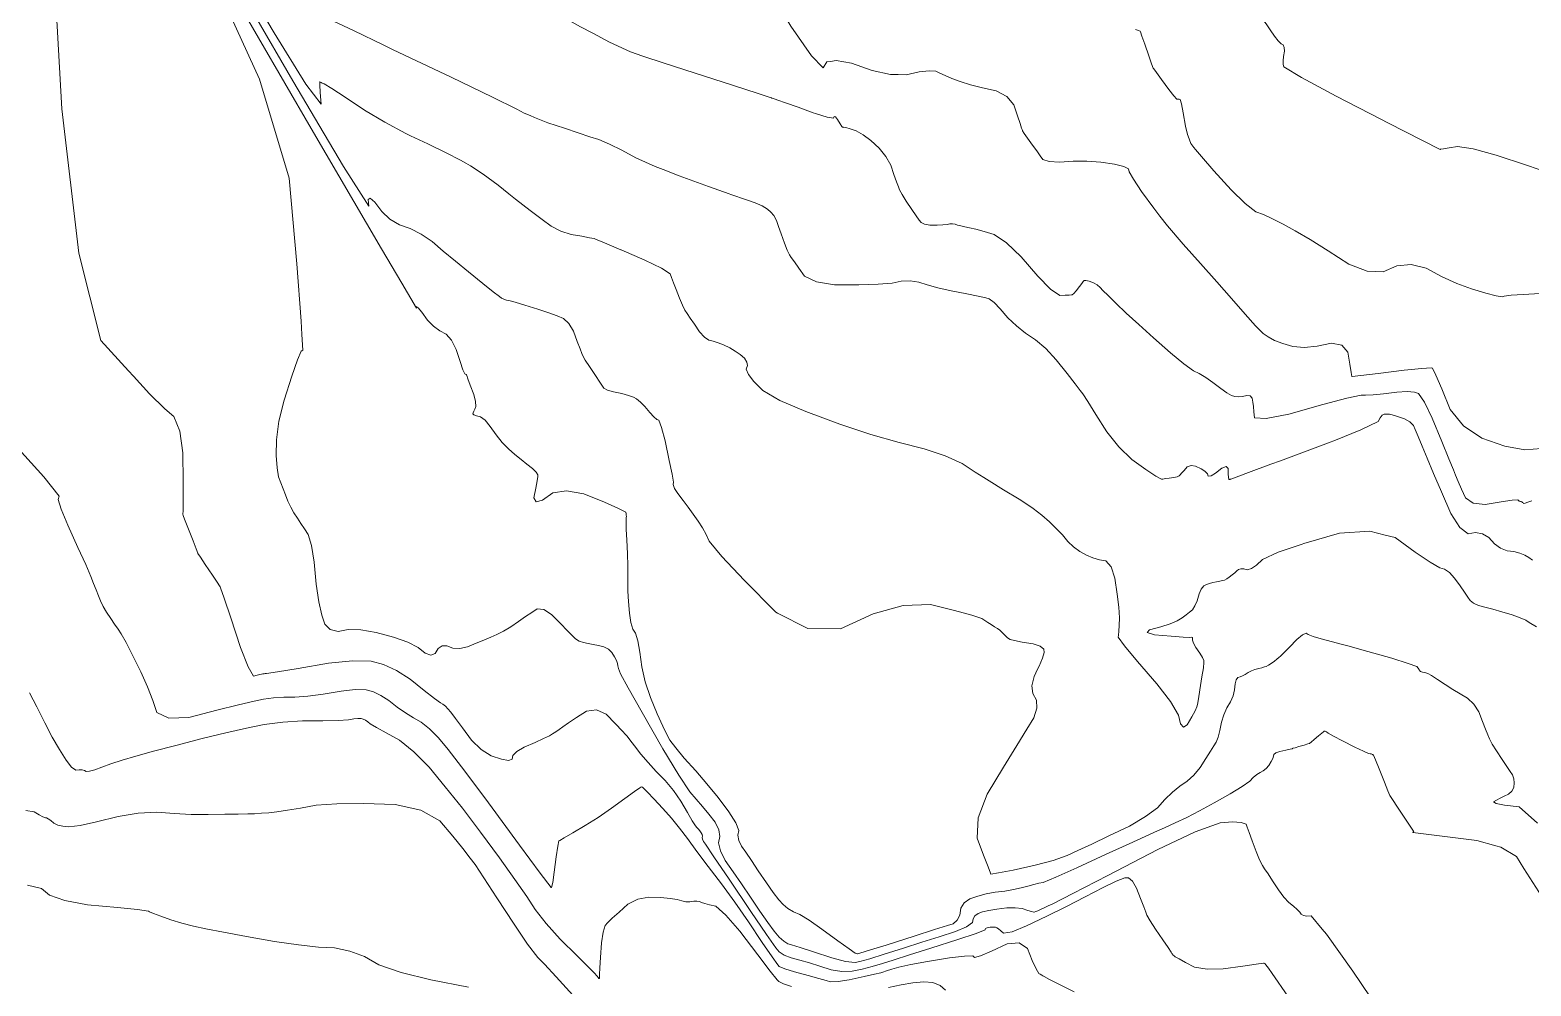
# Model space of a CAD drawing. Header units: inches. Extents: x 1337389 to 1347141, y 407035 to 414577.
# Drawn here: x 1345446 to 1346122, y 412273 to 412704 of the extents above; entities that cross this region are included whole.
import ezdxf

# ---------------------------------------------------------------- set-up
doc = ezdxf.new("R2010")
doc.units = ezdxf.units.IN
doc.header["$MEASUREMENT"] = 0
doc.layers.add('Topo', color=7, linetype='Continuous', lineweight=15, true_color=0x459900)

msp = doc.modelspace()

# ---------------------------------------------------------------- linework, layer by layer
at = {"layer": 'Topo'}
for points, elevation in [([(1345492.4201, 412547.536), (1345490.1581, 412549.956), (1345477.7511, 412563.6571), (1345467.7769, 412603.001), (1345460.2381, 412667.9887), (1345455.134, 412758.6212), (1345454.5621, 412768.6921)], 945), ([(1345504.991, 412768.6921), (1345526.1819, 412732.1642), (1345549.3298, 412681.3999), (1345562.6187, 412636.765), (1345566.051, 412598.2609), (1345568.1069, 412572.4341), (1345568.4218, 412566.3341)], 950), ([(1345613.3819, 412589.4542), (1345604.2329, 412604.9507), (1345572.6101, 412659.2249), (1345525.143, 412741.049), (1345509.086, 412768.6921)], 955), ([(1345513.181, 412768.6921), (1345529.7149, 412740.261), (1345564.2509, 412680.729), (1345578.4791, 412656.742)], 960), ([(1345521.1871, 412768.6921), (1345529.364, 412754.8781), (1345538.8611, 412738.6852), (1345547.533, 412723.736), (1345553.2531, 412714.519), (1345556.022, 412711.034), (1345555.8391, 412713.282), (1345558.6658, 412713.9319), (1345564.5021, 412712.9839), (1345573.3471, 412710.438), (1345579.3191, 412708.6921), (1345582.4159, 412707.7449), (1345582.6391, 412707.5969), (1345591.586, 412703.301), (1345605.244, 412696.775)], 970), ([(1345806.5861, 412689.4498), (1345805.004, 412689.1879), (1345803.4109, 412686.4961), (1345798.0091, 412691.867), (1345788.798, 412705.3009), (1345775.7781, 412726.7991), (1345766.6639, 412740.0611), (1345761.4552, 412745.0889), (1345760.1511, 412741.882), (1345758.958, 412738.2922), (1345757.8749, 412734.3191), (1345756.9029, 412729.9629), (1345752.075, 412729.8889)], 980), ([(1345972.7569, 412738.0899), (1345973.456, 412737.4351), (1345980.4061, 412732.764), (1345986.442, 412730.788), (1345990.7478, 412728.749), (1345993.3221, 412726.648), (1345994.1661, 412724.4861), (1345995.1501, 412721.9298), (1345996.275, 412718.982), (1345997.5411, 412715.6411), (1345998.8212, 412712.7871), (1346000.116, 412710.4191), (1346001.426, 412708.539), (1346002.9701, 412706.3021), (1346004.7491, 412703.7071), (1346006.7631, 412700.7561), (1346008.424, 412698.6259), (1346009.7302, 412697.3181), (1346010.6838, 412696.8309), (1346011.182, 412695.717), (1346011.2241, 412693.9728), (1346010.8108, 412691.602), (1346010.6282, 412689.6439), (1346010.66, 412688.5611)], 990), ([(1345635.5189, 412730.902), (1345637.364, 412730.5938), (1345643.426, 412729.571), (1345647.4711, 412728.871), (1345651.1732, 412727.9139), (1345654.5332, 412726.6978), (1345657.5501, 412725.2252), (1345665.1352, 412721.123), (1345677.2881, 412714.394), (1345694.0081, 412705.0367), (1345699.4739, 412702.1532)], 975), ([(1345617.393, 412655.9441), (1345615.2619, 412656.96), (1345605.7229, 412662.053), (1345596.5942, 412667.492), (1345587.8771, 412673.2771), (1345581.805, 412677.2231), (1345578.378, 412679.33), (1345577.597, 412679.599), (1345577.0099, 412679.867), (1345576.618, 412680.135), (1345576.4201, 412680.4042), (1345576.4291, 412678.8399), (1345576.646, 412675.4449), (1345577.0712, 412670.219), (1345570.1529, 412679.1479), (1345555.8919, 412702.2319), (1345546.4919, 412718.4359)], 965), ([(1345944.137, 412703.7731), (1345946.2668, 412703.126), (1345946.3669, 412702.8289), (1345947.038, 412700.8759), (1345948.2791, 412697.2671), (1345950.09, 412692.002), (1345951.3689, 412688.3922), (1345952.1139, 412686.438), (1345952.3269, 412686.1391), (1345953.556, 412684.44), (1345955.8029, 412681.3412), (1345959.0669, 412676.8419), (1345961.3681, 412673.8511), (1345962.707, 412672.369), (1345963.082, 412672.3939), (1345963.455, 412672.3931), (1345963.8281, 412672.365), (1345964.1991, 412672.3122), (1345964.7969, 412670.2819), (1345965.6221, 412666.2749), (1345966.674, 412660.292), (1345967.6269, 412656.4551)], 985), ([(1345605.244, 412696.775), (1345609.258, 412694.8571), (1345635.6548, 412682.2661), (1345654.349, 412673.2761), (1345665.3399, 412667.8891), (1345668.6291, 412666.104), (1345671.2051, 412664.9829)], 970), ([(1345699.4739, 412702.1532), (1345707.0541, 412698.1538), (1345716.4249, 412693.7451), (1345722.123, 412691.8097), (1345731.691, 412688.655), (1345745.13, 412684.2779), (1345762.441, 412678.68), (1345774.0071, 412674.9338), (1345779.8292, 412673.0401), (1345779.9061, 412672.998), (1345780.012, 412672.9509), (1345780.1449, 412672.8979), (1345780.3059, 412672.8401), (1345780.8289, 412672.6629), (1345781.7128, 412672.368), (1345782.9591, 412671.954), (1345786.4031, 412670.75), (1345792.044, 412668.7569), (1345798.8942, 412666.326)], 975), ([(1345837.105, 412683.4549), (1345833.7379, 412683.5539), (1345825.4973, 412685.3019), (1345816.0479, 412688.591), (1345809.217, 412689.8861), (1345806.5861, 412689.4498)], 980), ([(1345955.079, 412619.744), (1345952.309, 412623.272), (1345946.8747, 412630.8462), (1345943.179, 412636.3182), (1345941.2191, 412639.6861), (1345940.9971, 412640.952), (1345938.7919, 412642.0919), (1345934.604, 412643.107), (1345928.434, 412643.996), (1345922.242, 412644.4492), (1345916.0277, 412644.4672), (1345909.793, 412644.049), (1345905.2391, 412644.3171), (1345902.366, 412645.272), (1345901.175, 412646.9149), (1345899.629, 412649.0659), (1345897.728, 412651.7271), (1345895.473, 412654.8981), (1345893.9699, 412657.0111), (1345893.2201, 412658.0688), (1345893.1471, 412658.2818), (1345893.0009, 412658.7061), (1345892.7821, 412659.343), (1345892.082, 412661.4141), (1345890.9, 412664.92), (1345889.2371, 412669.859), (1345886.054, 412673.604), (1345881.3498, 412676.154), (1345875.127, 412677.5091), (1345869.724, 412678.8929), (1345865.1389, 412680.304), (1345861.3739, 412681.7431), (1345858.2871, 412683.0171), (1345855.8779, 412684.1261), (1345854.1482, 412685.069), (1345851.0531, 412685.254), (1345846.5938, 412684.6801), (1345840.7711, 412683.347), (1345837.105, 412683.4549)], 980), ([(1346010.66, 412688.5611), (1346010.6739, 412688.101), (1346010.9499, 412686.9722), (1346018.9109, 412682.2121), (1346034.5569, 412673.8228), (1346054.6491, 412663.472)], 990), ([(1345671.2051, 412664.9829), (1345673.281, 412664.079), (1345679.297, 412661.8129), (1345686.6759, 412659.307), (1345692.9541, 412657.1969), (1345698.131, 412655.483), (1345702.207, 412654.1649), (1345707.0348, 412652.144), (1345712.6138, 412649.42), (1345718.945, 412645.9938), (1345727.555, 412642.1259), (1345731.287, 412640.6481)], 970), ([(1345798.8942, 412666.326), (1345799.885, 412665.9737), (1345805.2059, 412664.351), (1345808.0079, 412663.8881), (1345808.2911, 412664.5851), (1345808.88, 412664.388), (1345809.7752, 412663.2989), (1345810.976, 412661.316), (1345811.825, 412660.077), (1345812.3242, 412659.5811), (1345812.47, 412659.83), (1345813.5082, 412659.6681), (1345815.4361, 412659.0969), (1345818.2541, 412658.117), (1345821.3771, 412656.326), (1345824.8051, 412653.725), (1345828.538, 412650.3139), (1345831.526, 412646.6311), (1345833.768, 412642.6761), (1345835.2642, 412638.4491), (1345836.423, 412635.1882), (1345837.2439, 412632.893), (1345837.728, 412631.565), (1345838.9051, 412629.433), (1345840.7749, 412626.4989), (1345843.3391, 412622.7629), (1345845.3041, 412619.9038), (1345846.6729, 412617.9231), (1345847.4429, 412616.8201), (1345849.0461, 412616.077), (1345851.4811, 412615.6951), (1345854.7469, 412615.672), (1345857.3319, 412615.744), (1345859.2371, 412615.9081), (1345860.462, 412616.166), (1345861.653, 412616.2129), (1345862.8119, 412616.048), (1345863.9381, 412615.672), (1345865.3869, 412615.2841), (1345867.159, 412614.883), (1345869.2539, 412614.47), (1345872.1689, 412613.763), (1345875.9019, 412612.7628), (1345880.4532, 412611.47), (1345885.9909, 412607.6809), (1345892.5151, 412601.3969), (1345900.024, 412592.6189), (1345905.8408, 412586.8049), (1345909.966, 412583.9551), (1345912.3981, 412584.071), (1345914.147, 412584.1509), (1345915.2131, 412584.195), (1345915.5961, 412584.2039), (1345916.3279, 412584.838), (1345917.4091, 412586.097), (1345918.838, 412587.981), (1345919.8971, 412589.3699), (1345920.586, 412590.264), (1345920.9059, 412590.6609), (1345921.7679, 412590.6831), (1345923.172, 412590.33), (1345925.118, 412589.6), (1345926.812, 412588.677), (1345928.254, 412587.5619), (1345929.4441, 412586.254), (1345931.7911, 412583.8991), (1345935.2948, 412580.495), (1345939.956, 412576.0439), (1345945.6109, 412570.8221), (1345952.2602, 412564.8281), (1345959.903, 412558.0619), (1345965.878, 412553.121), (1345970.185, 412550.0059), (1345972.824, 412548.7149), (1345975.7571, 412546.949), (1345978.9849, 412544.707), (1345982.5071, 412541.989), (1345985.326, 412540.038), (1345987.4429, 412538.855), (1345988.8581, 412538.438), (1345990.484, 412538.3101), (1345992.3211, 412538.4711), (1345994.369, 412538.9201), (1345995.827, 412538.6459), (1345996.6939, 412537.647), (1345996.97, 412535.924), (1345997.2381, 412533.8868), (1345997.4981, 412531.5371), (1345997.748, 412528.8721), (1346003, 412528.5269), (1346013.2551, 412530.5031), (1346028.5109, 412534.8), (1346039.359, 412537.65), (1346045.7978, 412539.052), (1346047.83, 412539.0079), (1346051.1901, 412539.2099), (1346055.881, 412539.66), (1346061.9011, 412540.356), (1346066.541, 412540.6151), (1346069.801, 412540.4361), (1346071.6801, 412539.8199), (1346074.364, 412535.895), (1346077.8539, 412528.6608), (1346082.1498, 412518.1191), (1346085.3262, 412510.3311), (1346087.3831, 412505.298), (1346088.321, 412503.0189), (1346089.5371, 412500.1571), (1346091.0299, 412496.7113), (1346092.8011, 412492.6819), (1346096.3861, 412490.3789), (1346101.7869, 412489.8039), (1346109.0031, 412490.9559), (1346113.9049, 412491.6259), (1346116.492, 412491.8129), (1346116.7651, 412491.5182), (1346117.0549, 412491.308), (1346117.3629, 412491.183), (1346117.6891, 412491.143), (1346117.9719, 412491.075), (1346118.2132, 412490.979), (1346118.411, 412490.8562), (1346118.6181, 412490.6962), (1346118.8328, 412490.5), (1346119.0559, 412490.2691), (1346119.7839, 412490.35), (1346121.0171, 412490.744), (1346122.753, 412491.45)], 975), ([(1346054.6491, 412663.472), (1346057.887, 412661.803), (1346073.4899, 412653.796), (1346081.3671, 412649.8011), (1346081.517, 412649.8191), (1346082.89, 412650.031), (1346085.484, 412650.438), (1346089.2999, 412651.039), (1346096.3719, 412649.956), (1346106.699, 412647.1899), (1346120.28, 412642.7409), (1346130.9251, 412639.0419), (1346138.6319, 412636.0949), (1346143.4009, 412633.8978), (1346152.348, 412629.8359), (1346165.4721, 412623.908), (1346182.772, 412616.113), (1346188.268, 412613.7009)], 990), ([(1345578.4791, 412656.742), (1345587.1932, 412642.049), (1345598.5411, 412624.222), (1345598.295, 412627.246), (1345599.1831, 412627.8381), (1345601.206, 412625.9959), (1345604.362, 412621.7209), (1345608.0839, 412618.3159), (1345612.37, 412615.78), (1345617.2219, 412614.1139), (1345622.122, 412611.5932), (1345627.0679, 412608.2159), (1345632.0619, 412603.983), (1345637.5471, 412599.429), (1345643.5231, 412594.553), (1345649.9892, 412589.3559), (1345654.6281, 412585.6581), (1345657.438, 412583.46), (1345658.422, 412582.7612), (1345659.461, 412582.2289), (1345660.556, 412581.8642), (1345661.706, 412581.6648), (1345664.458, 412580.9209), (1345668.811, 412579.6311), (1345674.7651, 412577.7959), (1345679.6631, 412576.173), (1345683.5049, 412574.762), (1345686.2898, 412573.5641), (1345688.7229, 412571.2412), (1345690.8009, 412567.792), (1345692.5271, 412563.2192), (1345693.794, 412559.863), (1345694.6041, 412557.726), (1345694.955, 412556.8062), (1345696.0809, 412554.86), (1345697.9799, 412551.8881), (1345700.6531, 412547.8891), (1345702.634, 412544.9289), (1345703.9229, 412543.0061), (1345704.5212, 412542.1212), (1345706.1651, 412541.2772), (1345708.8541, 412540.4751), (1345712.5891, 412539.715), (1345715.5679, 412538.94), (1345717.7891, 412538.151), (1345719.254, 412537.347), (1345720.9702, 412535.9138), (1345722.9361, 412533.851), (1345725.153, 412531.1601), (1345726.9399, 412529.241), (1345728.298, 412528.0949), (1345729.226, 412527.7219), (1345730.485, 412524.518), (1345732.0751, 412518.4849), (1345733.996, 412509.6219), (1345735.241, 412503.3719), (1345735.81, 412499.7359), (1345735.702, 412498.714), (1345736.392, 412497.014), (1345737.8801, 412494.638), (1345740.1659, 412491.5839), (1345742.451, 412488.511), (1345744.7369, 412485.4188), (1345747.0221, 412482.3069), (1345748.9979, 412479.2308), (1345750.6649, 412476.1901), (1345752.0241, 412473.185), (1345757.6929, 412466.361), (1345767.6719, 412455.72), (1345781.961, 412441.2598), (1345782.7751, 412440.846)], 960), ([(1345642.3501, 412643.566), (1345639.8091, 412644.9451), (1345633.394, 412648.2091), (1345625.2118, 412652.2129), (1345617.393, 412655.9441)], 965), ([(1345967.6269, 412656.4551), (1345967.818, 412655.6861), (1345969.054, 412652.4571), (1345970.382, 412650.606), (1345971.117, 412649.739)], 985), ([(1345971.117, 412649.739), (1345973.8571, 412646.5051), (1345979.479, 412640.1541), (1345987.2478, 412631.5538), (1345993.5539, 412625.392), (1345998.396, 412621.6693), (1346001.7741, 412620.3839), (1346005.843, 412618.5362), (1346010.6031, 412616.1231), (1346016.0539, 412613.1461), (1346022.816, 412609.1319), (1346030.888, 412604.079), (1346040.2712, 412597.989), (1346048.5811, 412594.8353), (1346055.8159, 412594.618), (1346061.978, 412597.3391), (1346068.407, 412597.901), (1346075.103, 412596.306), (1346082.0669, 412592.553), (1346088.8849, 412589.413), (1346095.5601, 412586.884), (1346102.089, 412584.9682), (1346106.717, 412583.8), (1346109.4441, 412583.3791), (1346110.269, 412583.707), (1346113.3949, 412584.057), (1346118.821, 412584.43), (1346126.5469, 412584.826)], 985), ([(1345661.6429, 412629.822), (1345656.9119, 412633.6242), (1345650.1571, 412638.649), (1345644.4559, 412642.423), (1345642.3501, 412643.566)], 965), ([(1345731.287, 412640.6481), (1345738.4441, 412637.814), (1345751.6119, 412633.06), (1345760.9431, 412629.7261)], 970), ([(1345712.3341, 412604.452), (1345712.2061, 412604.507), (1345704.787, 412607.6709), (1345700.7449, 412609.355), (1345700.0781, 412609.5611), (1345698.0229, 412609.976), (1345694.58, 412610.6011), (1345689.7479, 412611.435), (1345685.1499, 412612.9691), (1345680.787, 412615.203), (1345676.659, 412618.1371), (1345671.3039, 412622.1851), (1345664.7209, 412627.3482), (1345661.6429, 412629.822)], 965), ([(1345760.9431, 412629.7261), (1345761.708, 412629.453), (1345768.7309, 412626.993), (1345772.682, 412625.68), (1345775.848, 412624.319), (1345778.229, 412622.9091), (1345779.8239, 412621.4519), (1345781.048, 412620.027), (1345781.9011, 412618.6359), (1345782.3811, 412617.278), (1345783.2099, 412614.9779), (1345784.386, 412611.7349), (1345785.9098, 412607.5499), (1345787.1838, 412604.384), (1345788.2088, 412602.2363), (1345788.9841, 412601.1071), (1345790.3612, 412599.121), (1345792.3421, 412596.2799), (1345794.9261, 412592.5831), (1345800.298, 412590.0929), (1345808.4569, 412588.811), (1345819.405, 412588.7358), (1345828.0719, 412588.974), (1345834.4571, 412589.526), (1345838.5609, 412590.391), (1345842.5549, 412590.5482), (1345846.4389, 412589.996), (1345850.2131, 412588.7348), (1345855.0699, 412587.4331), (1345861.0099, 412586.0891), (1345868.033, 412584.7049), (1345873.2339, 412583.6341), (1345876.6137, 412582.8771), (1345878.172, 412582.4339), (1345880.3579, 412580.7971), (1345883.1731, 412577.966), (1345886.6161, 412573.9409), (1345890.4141, 412570.2758), (1345894.5651, 412566.971), (1345899.0699, 412564.027), (1345903.69, 412560.007), (1345908.424, 412554.9109), (1345913.2721, 412548.74), (1345916.8691, 412544.143), (1345919.212, 412541.1219), (1345920.3038, 412539.675), (1345922.6629, 412536.088), (1345926.2889, 412530.3599), (1345931.1821, 412522.4931), (1345936.5608, 412515.7311), (1345942.425, 412510.0761), (1345948.7739, 412505.5269), (1345953.233, 412502.536), (1345955.8021, 412501.101), (1345956.48, 412501.224), (1345957.629, 412501.3949), (1345959.2471, 412501.6151), (1345961.335, 412501.8841), (1345962.8548, 412502.219), (1345963.8081, 412502.622), (1345964.192, 412503.0922), (1345964.9181, 412503.9259), (1345965.984, 412505.125), (1345967.392, 412506.6889), (1345969.14, 412507.3343), (1345971.228, 412507.0608), (1345973.6571, 412505.87), (1345975.4161, 412504.723), (1345976.507, 412503.619), (1345976.929, 412502.559), (1345978.154, 412502.627), (1345980.181, 412503.824), (1345983.01, 412506.148), (1345984.9119, 412506.884), (1345985.888, 412506.031), (1345985.9369, 412503.5901), (1345986.0312, 412501.946), (1345986.1702, 412501.0998), (1345986.355, 412501.0521), (1345986.4859, 412501.027), (1345986.5629, 412501.0259), (1345986.5862, 412501.049), (1345986.7561, 412501.1081), (1345987.073, 412501.2049), (1345987.5358, 412501.338), (1345995.02, 412504.099), (1346005.1651, 412507.867)], 970), ([(1346016.873, 412560.797), (1346014.9581, 412560.9481), (1346010.463, 412562.2708), (1346006.7571, 412563.7), (1346003.843, 412565.2341), (1346001.7179, 412566.8729), (1345998.2719, 412570.309), (1345993.5029, 412575.5401), (1345987.412, 412582.5681), (1345980.7309, 412590.1532), (1345973.4609, 412598.296), (1345965.6021, 412606.9969), (1345958.5511, 412615.322), (1345955.079, 412619.744)], 980), ([(1345875.6841, 412501.984), (1345871.8879, 412504.384), (1345866.0319, 412508.172), (1345858.3539, 412511.6399), (1345848.854, 412514.7879), (1345837.5318, 412517.6161), (1345824.8581, 412521.361), (1345810.8328, 412526.021), (1345795.456, 412531.5991), (1345783.8779, 412536.6409), (1345776.0991, 412541.149), (1345772.1191, 412545.121), (1345769.651, 412548.307), (1345768.6941, 412550.7071), (1345769.2491, 412552.3209), (1345768.969, 412553.9612), (1345767.8531, 412555.628), (1345765.9032, 412557.3211), (1345763.6859, 412558.8871), (1345761.2009, 412560.327), (1345758.4511, 412561.6392), (1345755.9739, 412562.6448), (1345753.772, 412563.344), (1345751.8441, 412563.736), (1345749.7869, 412565.142), (1345747.5999, 412567.559), (1345745.2842, 412570.9902), (1345743.418, 412573.7589), (1345742.0009, 412575.867), (1345741.034, 412577.3139), (1345739.891, 412579.581), (1345738.573, 412582.669), (1345737.0781, 412586.578), (1345735.883, 412589.7088), (1345734.988, 412592.0639), (1345734.393, 412593.6419), (1345730.3981, 412596.2421), (1345723.0022, 412599.864), (1345712.3341, 412604.452)], 965), ([(1345731.038, 412389.8182), (1345728.5351, 412395.4411), (1345725.4489, 412402.702), (1345723.1229, 412409.754), (1345721.5559, 412416.5941), (1345720.7481, 412423.225), (1345719.8179, 412428.271), (1345718.7672, 412431.7338), (1345717.5949, 412433.6129), (1345716.672, 412436.6231), (1345715.9999, 412440.7641), (1345715.5771, 412446.0362), (1345715.326, 412450.641), (1345715.246, 412454.5781), (1345715.338, 412457.8479), (1345715.292, 412462.1569), (1345715.107, 412467.5042), (1345714.785, 412473.8899), (1345714.5791, 412478.5059), (1345714.4899, 412481.3531), (1345714.518, 412482.4301), (1345714.551, 412483.289), (1345714.589, 412483.931), (1345714.6341, 412484.3539), (1345714.6109, 412484.8822), (1345714.5201, 412485.5121), (1345714.3611, 412486.245), (1345711.1349, 412487.9881), (1345704.843, 412490.7419), (1345695.4839, 412494.5051), (1345687.6941, 412495.9091), (1345681.4741, 412494.9549), (1345676.8231, 412491.641), (1345673.997, 412490.9039), (1345672.9962, 412492.7441), (1345673.8188, 412497.1601), (1345674.3839, 412500.3729), (1345674.6921, 412502.3819), (1345674.7431, 412503.1881), (1345673.9452, 412504.3729), (1345672.3, 412505.9349), (1345669.8071, 412507.8761), (1345667.1711, 412509.9949), (1345664.3927, 412512.2909), (1345661.473, 412514.7649), (1345658.6491, 412517.702), (1345655.9199, 412521.1009), (1345653.2879, 412524.963), (1345650.9329, 412527.6781), (1345648.857, 412529.2451), (1345647.0589, 412529.6649), (1345645.9259, 412530.101), (1345645.4558, 412530.5529), (1345645.6488, 412531.0219), (1345645.9469, 412531.747), (1345646.349, 412532.7291), (1345646.855, 412533.9671), (1345646.6811, 412536.1729), (1345645.826, 412539.3461), (1345644.2911, 412543.488), (1345643.2371, 412546.3301), (1345642.6662, 412547.8719), (1345642.5769, 412548.1151), (1345642.4, 412548.312), (1345642.137, 412548.4649), (1345641.7869, 412548.5731), (1345640.9789, 412550.4721), (1345639.7151, 412554.16), (1345637.993, 412559.6389), (1345635.885, 412563.7641), (1345633.391, 412566.5341), (1345630.5111, 412567.9511), (1345627.73, 412570.0629), (1345625.047, 412572.869), (1345622.4619, 412576.369), (1345620.761, 412578.4291), (1345619.9439, 412579.047), (1345620.011, 412578.2253), (1345613.3819, 412589.4542)], 955), ([(1345568.4218, 412566.3341), (1345568.786, 412559.2849), (1345568.0889, 412558.8131), (1345566.4561, 412554.9049), (1345563.888, 412547.5591), (1345560.385, 412536.7761), (1345558.0439, 412527.2349), (1345556.866, 412518.935), (1345556.851, 412511.8771), (1345557.188, 412506.289), (1345557.8779, 412502.1721), (1345558.9219, 412499.526), (1345559.975, 412496.8209), (1345561.0381, 412494.0589), (1345562.112, 412491.2391), (1345563.3549, 412488.5641), (1345564.7679, 412486.0369), (1345566.3501, 412483.6551), (1345567.9519, 412481.222), (1345569.5722, 412478.7391), (1345571.2121, 412476.2049), (1345572.6451, 412471.2068), (1345573.8711, 412463.7438), (1345574.8921, 412453.818), (1345576.0361, 412445.8543), (1345577.3029, 412439.8529), (1345578.6949, 412435.8161), (1345581.1531, 412433.389), (1345584.6772, 412432.5749), (1345589.269, 412433.3731), (1345594.976, 412433.1969), (1345601.8, 412432.0469), (1345609.7391, 412429.924), (1345616.076, 412427.677), (1345620.8101, 412425.306), (1345623.9411, 412422.811), (1345626.4761, 412421.9071), (1345628.4129, 412422.5951), (1345629.754, 412424.8739), (1345631.5429, 412426.0341), (1345633.7821, 412426.077), (1345636.4689, 412425.001), (1345639.5551, 412424.828), (1345643.0389, 412425.5579), (1345646.921, 412427.1909), (1345650.4251, 412428.6581), (1345653.5491, 412429.9601), (1345656.295, 412431.0959), (1345659.2939, 412432.6581), (1345662.549, 412434.6441), (1345666.0569, 412437.0549), (1345669.2019, 412439.2099), (1345671.9831, 412441.1089), (1345674.4011, 412442.7518), (1345677.3702, 412442.4628), (1345680.8892, 412440.2441), (1345684.96, 412436.093), (1345688.1291, 412432.8751), (1345690.398, 412430.5881), (1345691.767, 412429.2331), (1345693.395, 412428.2069), (1345695.282, 412427.5082), (1345697.429, 412427.1369), (1345699.681, 412426.6889), (1345702.0381, 412426.1639), (1345704.5, 412425.561), (1345706.5401, 412424.5202), (1345708.1589, 412423.0409), (1345709.3549, 412421.1229), (1345710.1979, 412419.474), (1345710.6871, 412418.0919), (1345710.823, 412416.9781), (1345711.086, 412415.8281), (1345711.4771, 412414.6431), (1345711.9959, 412413.4231), (1345715.4361, 412407.1888), (1345721.7979, 412395.941), (1345731.082, 412379.6789), (1345738.2358, 412367.767), (1345743.2598, 412360.2029), (1345746.1549, 412356.9881), (1345749.0131, 412353.641), (1345751.8349, 412350.161), (1345754.62, 412346.5481), (1345756.2811, 412343.1989), (1345756.8179, 412340.1152), (1345756.2309, 412337.295), (1345757.025, 412333.7079), (1345759.1989, 412329.3538), (1345762.7541, 412324.233), (1345766.5379, 412318.7219), (1345770.55, 412312.8209), (1345774.791, 412306.53), (1345778.3681, 412301.435), (1345781.2831, 412297.5349), (1345783.5341, 412294.831), (1345785.5921, 412292.8831), (1345787.4561, 412291.693), (1345789.1279, 412291.258), (1345792.98, 412290.0789), (1345799.0121, 412288.154), (1345807.224, 412285.483), (1345813.449, 412283.867), (1345817.687, 412283.305), (1345819.9379, 412283.797), (1345824.3432, 412285.0469), (1345830.9009, 412287.054), (1345839.613, 412289.818), (1345847.864, 412292.4451), (1345855.6538, 412294.933), (1345862.9849, 412297.2819), (1345867.968, 412299.421), (1345870.603, 412301.3481), (1345870.891, 412303.064), (1345871.747, 412304.429), (1345873.171, 412305.4429), (1345875.163, 412306.1061), (1345877.981, 412306.738), (1345881.6241, 412307.339), (1345886.0921, 412307.909), (1345889.8969, 412308.013), (1345893.0371, 412307.654), (1345895.5131, 412306.829), (1345897.2511, 412306.29), (1345898.253, 412306.0369), (1345898.517, 412306.0699), (1345899.1229, 412306.2811), (1345900.0709, 412306.6679), (1345901.361, 412307.2329), (1345902.933, 412307.948), (1345904.7848, 412308.8119), (1345906.9178, 412309.826), (1345915.8558, 412314.406), (1345931.5971, 412322.5531), (1345954.142, 412334.266), (1345971.0321, 412342.194), (1345982.2669, 412346.3379), (1345987.8471, 412346.697), (1345991.7419, 412346.49), (1345993.9509, 412345.718), (1345994.4751, 412344.3801), (1345995.413, 412341.874), (1345996.7649, 412338.1988), (1345998.531, 412333.357), (1346000.042, 412329.6392), (1346001.299, 412327.0471), (1346002.3009, 412325.5799), (1346003.847, 412323.2559), (1346005.9379, 412320.0738), (1346008.5729, 412316.035), (1346011.028, 412312.7882), (1346013.302, 412310.3348), (1346015.397, 412308.6739), (1346017.0071, 412307.241), (1346018.133, 412306.0361), (1346018.774, 412305.06), (1346019.839, 412304.4599), (1346021.3271, 412304.235), (1346023.2379, 412304.387), (1346028.3169, 412298.3131)], 950), ([(1346127.1498, 412514.9821), (1346119.544, 412514.4429), (1346110.5469, 412515.999), (1346100.162, 412519.6489), (1346091.981, 412525.1691), (1346086.004, 412532.558), (1346082.2319, 412541.817), (1346079.55, 412548.044), (1346077.9579, 412551.2401), (1346077.4559, 412551.4049), (1346073.2119, 412551.0619), (1346065.2239, 412550.212), (1346053.493, 412548.8539), (1346045.6708, 412547.95), (1346041.747, 412547.4957), (1346041.7029, 412547.4852), (1346041.6599, 412547.4731), (1346041.6216, 412547.471), (1346041.3231, 412549.3061), (1346040.737, 412552.9582), (1346039.8568, 412558.432), (1346037.1021, 412561.606), (1346032.47, 412562.4791), (1346025.9619, 412561.0521), (1346020.124, 412560.542), (1346016.873, 412560.797)], 980), ([(1346002.3699, 412282.8309), (1346002.1399, 412283.056), (1346001.7579, 412283.0261), (1345998.549, 412282.5839), (1345992.511, 412281.731), (1345983.646, 412280.4671), (1345976.3839, 412280.326), (1345970.7258, 412281.3071), (1345966.673, 412283.4111), (1345963.785, 412284.961), (1345962.0631, 412285.9569), (1345961.5071, 412286.3988), (1345961.1359, 412286.6931), (1345960.9511, 412286.84), (1345960.822, 412287.038), (1345960.565, 412287.432), (1345960.1789, 412288.024), (1345958.812, 412290.0431), (1345956.4621, 412293.4901), (1345953.1311, 412298.3651), (1345950.7431, 412302.074), (1345949.2979, 412304.6161), (1345948.797, 412305.9921), (1345947.8401, 412308.498), (1345946.4278, 412312.1331), (1345944.5618, 412316.898), (1345942.752, 412320.039), (1345940.9979, 412321.5541), (1345939.301, 412321.4451), (1345935.4771, 412319.9729), (1345929.525, 412317.1383), (1345921.4452, 412312.9409), (1345912.996, 412308.6551), (1345904.1758, 412304.282), (1345894.987, 412299.821), (1345888.4621, 412297.232), (1345884.6021, 412296.5129), (1345883.4061, 412297.666), (1345882.4052, 412298.503), (1345881.5957, 412299.023), (1345880.9821, 412299.2281), (1345880.2712, 412299.3261), (1345879.465, 412299.318), (1345878.564, 412299.203), (1345877.8292, 412299.0818), (1345877.26, 412298.9538), (1345876.8581, 412298.8199), (1345876.5709, 412298.616), (1345876.3982, 412298.3399), (1345876.34, 412297.9939), (1345872.24, 412296.461), (1345864.0991, 412293.7431), (1345851.9161, 412289.838), (1345842.1929, 412286.7271), (1345834.932, 412284.4089), (1345830.1309, 412282.8861), (1345825.441, 412281.5441), (1345820.862, 412280.385), (1345816.393, 412279.4081), (1345811.7381, 412279.3021), (1345806.8979, 412280.066), (1345801.8711, 412281.7009), (1345797.202, 412283.1331), (1345792.89, 412284.3619), (1345788.9359, 412285.39), (1345785.8141, 412286.6579), (1345783.5242, 412288.167), (1345782.0659, 412289.9181), (1345777.8109, 412295.9562), (1345770.7589, 412306.2821), (1345760.9081, 412320.8941), (1345754.0689, 412331.0281), (1345750.241, 412336.6839), (1345749.4231, 412337.8621), (1345748.9229, 412338.863), (1345748.7411, 412339.6881), (1345748.876, 412340.336), (1345748.7518, 412341.0449), (1345748.3699, 412341.8149), (1345747.73, 412342.6458), (1345747.081, 412343.4459), (1345746.4241, 412344.2159), (1345745.758, 412344.9551), (1345744.3259, 412347.1789), (1345742.1278, 412350.8881), (1345739.1629, 412356.081), (1345735.828, 412360.9021), (1345732.1229, 412365.3511), (1345728.0478, 412369.4281), (1345724.3909, 412373.403), (1345721.15, 412377.2772), (1345718.3249, 412381.048), (1345716.2629, 412383.751), (1345714.9619, 412385.3858), (1345714.423, 412385.9519), (1345712.6668, 412387.7851), (1345709.6949, 412390.8829), (1345705.507, 412395.2471), (1345701.184, 412397.1681), (1345696.7261, 412396.6481), (1345692.1339, 412393.6859), (1345688.5441, 412391.3262), (1345685.9589, 412389.5678), (1345684.3771, 412388.414), (1345682.842, 412387.361), (1345681.355, 412386.4098), (1345679.9151, 412385.562), (1345677.3041, 412384.2768), (1345673.5209, 412382.5571), (1345668.565, 412380.401), (1345665.191, 412378.4171), (1345663.3972, 412376.6061), (1345663.1838, 412374.966), (1345661.4841, 412374.3999), (1345658.296, 412374.907), (1345653.621, 412376.487), (1345649.1478, 412379.3871), (1345644.876, 412383.6051), (1345640.8052, 412389.142), (1345637.6751, 412393.3339), (1345635.4869, 412396.1801), (1345634.239, 412397.681), (1345633.0639, 412398.8689), (1345631.96, 412399.7469), (1345630.9289, 412400.312), (1345628.117, 412402.381), (1345623.5258, 412405.955), (1345617.154, 412411.032), (1345611.0342, 412414.918), (1345605.1659, 412417.6108), (1345599.5489, 412419.1131), (1345591.268, 412419.3261), (1345580.322, 412418.2511), (1345566.7111, 412415.887), (1345557.4359, 412414.3098), (1345552.4969, 412413.521), (1345551.893, 412413.52), (1345551.3149, 412413.483), (1345550.764, 412413.4099), (1345550.2379, 412413.3009), (1345549.3701, 412413.0971), (1345548.16, 412412.7981), (1345546.6061, 412412.404), (1345544.1118, 412416.576), (1345540.6751, 412425.314), (1345536.2969, 412438.619), (1345533.324, 412447.5998), (1345531.7571, 412452.2569), (1345531.5941, 412452.5899), (1345531.464, 412452.8419), (1345531.3679, 412453.015), (1345531.3049, 412453.106), (1345530.1911, 412454.757), (1345528.0269, 412457.966), (1345524.8121, 412462.735), (1345522.6429, 412465.9759), (1345521.522, 412467.6899), (1345521.448, 412467.8769), (1345520.713, 412469.768), (1345519.318, 412473.365), (1345517.263, 412478.6659), (1345515.8249, 412482.3479), (1345515.0039, 412484.412), (1345514.7999, 412484.8571), (1345514.7079, 412485.3559), (1345514.7289, 412485.9071), (1345514.862, 412486.512), (1345514.9079, 412491.2289), (1345514.866, 412500.057), (1345514.7358, 412512.997), (1345513.3121, 412522.7701), (1345510.593, 412529.376), (1345506.5789, 412532.8161), (1345499.7671, 412539.676), (1345492.4201, 412547.536)], 945), ([(1346034.2559, 412518.792), (1346045.709, 412523.3991), (1346053.494, 412527.1751), (1346054.4098, 412528.8309), (1346055.312, 412529.9291), (1346056.203, 412530.4681), (1346057.081, 412530.4491), (1346057.77, 412530.4481), (1346058.269, 412530.4649), (1346058.578, 412530.5011), (1346059.87, 412530.169), (1346062.145, 412529.468), (1346065.4021, 412528.4001), (1346067.8332, 412527.0498), (1346069.4377, 412525.419), (1346070.217, 412523.5061), (1346071.49, 412520.3999), (1346073.2579, 412516.101), (1346075.5189, 412510.608), (1346078.4497, 412503.7083), (1346082.0491, 412495.4019), (1346086.3171, 412485.689), (1346090.296, 412479.395), (1346093.9861, 412476.5202), (1346097.388, 412477.0631), (1346100.5141, 412476.498), (1346103.3641, 412474.8251), (1346105.9379, 412472.0429), (1346108.6779, 412470.063), (1346111.5829, 412468.8841), (1346114.6541, 412468.5059), (1346117.3241, 412467.8651), (1346119.5952, 412466.9611), (1346121.4661, 412465.793), (1346123.0851, 412464.6309)], 970), ([(1345437.865, 412518.0572), (1345452.0159, 412502.2041), (1345458.9262, 412493.5231), (1345458.594, 412492.0151), (1345459.906, 412487.662), (1345462.862, 412480.466), (1345467.4629, 412470.4249), (1345470.9339, 412462.689), (1345473.2761, 412457.2561), (1345474.4903, 412454.126), (1345475.6109, 412451.257), (1345476.64, 412448.649), (1345477.576, 412446.3022), (1345478.8261, 412443.81), (1345480.389, 412441.1727), (1345482.2651, 412438.3898), (1345483.9901, 412435.846), (1345485.564, 412433.541), (1345486.9859, 412431.4751), (1345489.1589, 412427.594), (1345492.0819, 412421.897), (1345495.756, 412414.3861), (1345498.799, 412407.5729), (1345501.212, 412401.4571), (1345502.9939, 412396.04), (1345508.383, 412393.496), (1345517.377, 412393.8228), (1345529.9771, 412397.0239), (1345539.7979, 412399.451), (1345546.8401, 412401.1062), (1345551.1019, 412401.987), (1345555.5772, 412402.5781), (1345560.263, 412402.8789), (1345565.161, 412402.8899), (1345571.0871, 412403.3589), (1345578.041, 412404.2869), (1345586.0229, 412405.6732), (1345592.4421, 412406.3039), (1345597.298, 412406.179), (1345600.5919, 412405.2979), (1345604.0341, 412403.7181), (1345607.6229, 412401.4399), (1345611.359, 412398.462), (1345615.0289, 412395.831), (1345618.632, 412393.5459), (1345622.1671, 412391.6079), (1345625.95, 412388.601), (1345629.9799, 412384.525), (1345634.2568, 412379.381), (1345641.761, 412369.6231), (1345652.491, 412355.2529), (1345666.4472, 412336.2689), (1345675.8421, 412323.5822), (1345680.6762, 412317.1921), (1345680.949, 412317.1), (1345681.4341, 412319.372), (1345682.131, 412324.0091), (1345683.04, 412331.0099), (1345683.7509, 412335.723), (1345684.264, 412338.148), (1345684.5801, 412338.285), (1345686.6581, 412339.4779), (1345690.4981, 412341.7261), (1345696.1001, 412345.029), (1345701.888, 412348.729), (1345707.86, 412352.8259), (1345714.0181, 412357.32), (1345718.2789, 412360.4169), (1345720.6441, 412362.117), (1345721.114, 412362.419), (1345721.569, 412362.4722), (1345722.0109, 412362.276), (1345722.4389, 412361.8301), (1345724.0881, 412360.101), (1345726.9573, 412357.0879), (1345731.0479, 412352.7909), (1345734.9401, 412348.3712), (1345738.634, 412343.826), (1345742.13, 412339.1579), (1345746.433, 412333.4361), (1345751.5431, 412326.661), (1345757.4599, 412318.832), (1345763.4939, 412310.512), (1345769.6462, 412301.702), (1345775.916, 412292.4001), (1345780.317, 412285.934), (1345782.8501, 412282.3023), (1345783.5141, 412281.5038), (1345786.036, 412280.4321), (1345790.4152, 412279.0861), (1345796.6521, 412277.4659), (1345801.4239, 412276.187), (1345804.7302, 412275.248), (1345806.5711, 412274.6489), (1345810.028, 412274.7371), (1345815.0989, 412275.5121), (1345821.7851, 412276.974), (1345826.539, 412278.0421), (1345829.3609, 412278.7181), (1345830.251, 412279), (1345831.8879, 412279.523), (1345834.272, 412280.2861), (1345837.4029, 412281.2898), (1345842.7831, 412282.4759), (1345850.412, 412283.846), (1345860.2901, 412285.3989), (1345867.102, 412286.2162), (1345870.848, 412286.2959), (1345871.5279, 412285.6412), (1345874.315, 412286.337), (1345879.211, 412288.3849), (1345886.2138, 412291.7841), (1345891.613, 412292.2239), (1345895.4073, 412289.7033), (1345897.5969, 412284.2209), (1345899.2909, 412280.452), (1345900.491, 412278.393), (1345901.196, 412278.0469), (1345901.8329, 412277.6999), (1345902.4, 412277.3536), (1345902.899, 412277.007), (1345905.398, 412275.6951), (1345909.899, 412273.4189), (1345916.3999, 412270.177)], 940), ([(1346005.1651, 412507.867), (1346009.5261, 412509.4869), (1346031.052, 412517.5028), (1346034.2559, 412518.792)], 970), ([(1345898.018, 412487.879), (1345897.3702, 412488.3612), (1345891.615, 412492.17), (1345884.6799, 412496.3828), (1345878.1041, 412500.454), (1345875.6841, 412501.984)], 965), ([(1346019.1959, 412471.9001), (1346008.4952, 412468.2601), (1346001.3911, 412465.0069), (1345998.7279, 412462.4271), (1345996.4202, 412460.8459), (1345994.4699, 412460.263), (1345992.8751, 412460.678), (1345991.561, 412460.7369), (1345990.5249, 412460.441), (1345989.7689, 412459.7889), (1345988.83, 412458.9969), (1345987.7101, 412458.0629), (1345986.4058, 412456.9891), (1345985.2291, 412456.2001), (1345984.179, 412455.6982), (1345983.2561, 412455.4809), (1345982.0921, 412455.2202), (1345980.6879, 412454.916), (1345979.0441, 412454.5671), (1345977.524, 412454.1391), (1345976.129, 412453.6319), (1345974.8591, 412453.0449), (1345973.7291, 412451.6441), (1345972.7401, 412449.4281), (1345971.892, 412446.3971), (1345970.9, 412444.0091), (1345969.7641, 412442.266), (1345968.4851, 412441.1661), (1345966.9251, 412439.9771), (1345965.0849, 412438.6978), (1345962.9661, 412437.33), (1345959.8039, 412435.9561), (1345955.5998, 412434.5748), (1345950.3539, 412433.189), (1345949.3781, 412432.023), (1345952.6718, 412431.0781), (1345960.2371, 412430.353), (1345965.5271, 412429.922), (1345968.5441, 412429.782), (1345969.288, 412429.9341), (1345969.7339, 412429.7881), (1345969.8828, 412429.3439), (1345969.7339, 412428.6009), (1345970.2271, 412427.249), (1345971.3621, 412425.287), (1345973.1379, 412422.7159), (1345974.333, 412420.7431), (1345974.9471, 412419.3692), (1345974.9791, 412418.5939), (1345974.692, 412416.156), (1345974.0859, 412412.0559), (1345973.1599, 412406.2928), (1345972.4731, 412402.127), (1345972.0261, 412399.56), (1345971.819, 412398.5909), (1345970.9839, 412396.7452), (1345969.5208, 412394.0221), (1345967.4299, 412390.4229), (1345965.7291, 412389.3641), (1345964.4191, 412390.847), (1345963.4989, 412394.8698), (1345959.959, 412400.9141), (1345953.7971, 412408.978), (1345945.015, 412419.0619), (1345939.198, 412426.0729), (1345936.3468, 412430.009), (1345936.4609, 412430.8699), (1345936.5871, 412432.6031), (1345936.725, 412435.2081), (1345936.8729, 412438.6831), (1345936.6049, 412443.4081), (1345935.9191, 412449.3821), (1345934.815, 412456.6061), (1345933.1039, 412461.5851), (1345930.784, 412464.3198), (1345927.8559, 412464.8091), (1345924.915, 412465.6841), (1345921.9619, 412466.943), (1345918.997, 412468.5869), (1345916.2079, 412470.6532), (1345913.596, 412473.1401), (1345911.1611, 412476.048), (1345908.407, 412478.9869), (1345905.3341, 412481.957), (1345901.943, 412484.9571), (1345898.018, 412487.879)], 965), ([(1346056.6789, 412475.9521), (1346049.713, 412477.6759), (1346036.022, 412476.7872), (1346020.0389, 412472.1871), (1346019.1959, 412471.9001)], 965), ([(1346124.8051, 412434.621), (1346121.62, 412436.5329), (1346120.097, 412437.57), (1346117.5219, 412438.719), (1346113.8922, 412439.9809), (1346109.2103, 412441.355), (1346105.1269, 412442.518), (1346101.6441, 412443.472), (1346098.762, 412444.2149), (1346096.5199, 412445.224), (1346094.9179, 412446.498), (1346093.9563, 412448.0371), (1346092.4731, 412450.2271), (1346090.4681, 412453.068), (1346087.9419, 412456.5591), (1346085.5811, 412459.0802), (1346083.3864, 412460.6299), (1346081.357, 412461.209), (1346076.969, 412463.7731), (1346070.22, 412468.321), (1346061.1131, 412474.854), (1346056.6789, 412475.9521)], 965), ([(1345782.7751, 412440.846), (1345796.4329, 412433.9062), (1345811.0878, 412433.657), (1345825.9253, 412440.513), (1345839.4502, 412444.1771), (1345851.6631, 412444.6471), (1345862.563, 412441.924), (1345870.275, 412439.8209), (1345874.798, 412438.338), (1345876.1339, 412437.474), (1345877.5511, 412436.578), (1345879.051, 412435.65), (1345880.632, 412434.6889), (1345881.9451, 412433.8201), (1345882.987, 412433.0442), (1345883.7609, 412432.36), (1345884.4621, 412431.683), (1345885.0901, 412431.013), (1345885.6451, 412430.349), (1345886.2401, 412429.782), (1345886.8758, 412429.3108), (1345887.553, 412428.9362), (1345889.6251, 412428.4148), (1345893.0921, 412427.748), (1345897.9551, 412426.9339), (1345901.2108, 412425.8909), (1345902.858, 412424.6189), (1345902.8969, 412423.118), (1345902.1618, 412420.5459), (1345900.654, 412416.9031), (1345899.9601, 412415.4691)], 960), ([(1345899.9601, 412415.4691), (1345898.3721, 412412.189), (1345897.428, 412408.0629), (1345897.821, 412404.5261), (1345899.5519, 412401.5779), (1345899.69, 412397.934), (1345898.237, 412393.5951), (1345895.1911, 412388.56), (1345890.6701, 412381.1518), (1345884.6741, 412371.369), (1345877.2009, 412359.2141), (1345873.204, 412348.5431), (1345872.682, 412339.3571), (1345875.6349, 412331.6561), (1345877.6692, 412326.3971), (1345878.786, 412323.5811), (1345878.985, 412323.2061), (1345882.391, 412323.684), (1345889.0031, 412325.0149), (1345898.821, 412327.1982), (1345906.9471, 412329.3852), (1345913.3801, 412331.576), (1345918.1209, 412333.7698), (1345924.363, 412336.7139), (1345932.1049, 412340.407), (1345941.348, 412344.85), (1345948.6471, 412349.071), (1345953.9998, 412353.072), (1345957.408, 412356.8521), (1345960.7701, 412360.104), (1345964.084, 412362.8259), (1345967.352, 412365.02), (1345970.4051, 412367.8271), (1345973.2439, 412371.249), (1345975.8669, 412375.2848), (1345977.9352, 412378.5251), (1345979.4483, 412380.968), (1345980.4052, 412382.6159), (1345981.305, 412384.942), (1345982.149, 412387.9479), (1345982.9361, 412391.632), (1345984, 412394.9989), (1345985.3419, 412398.0499), (1345986.9608, 412400.784), (1345988.116, 412403.5082), (1345988.809, 412406.222), (1345989.0381, 412408.9262), (1345989.523, 412410.8031), (1345990.264, 412411.853), (1345991.2609, 412412.0759), (1345992.3689, 412412.521), (1345993.588, 412413.1869), (1345994.9189, 412414.075), (1345996.3779, 412414.813), (1345997.964, 412415.4001), (1345999.6771, 412415.8372), (1346001.1, 412416.2122), (1346002.2332, 412416.523), (1346003.0762, 412416.772), (1346004.1049, 412417.2961), (1346005.319, 412418.095), (1346006.719, 412419.1689), (1346007.8719, 412420.0659), (1346008.778, 412420.7872), (1346009.4392, 412421.3329), (1346011.006, 412422.8688), (1346013.482, 412425.3962), (1346016.8651, 412428.914), (1346019.4089, 412431.0429), (1346021.1131, 412431.783), (1346021.9789, 412431.1331), (1346024.232, 412430.2719), (1346027.874, 412429.199), (1346032.9049, 412427.9138), (1346036.213, 412427.0171)], 960), ([(1346036.213, 412427.0171), (1346039.8772, 412426.024), (1346048.791, 412423.529), (1346059.648, 412420.43), (1346067.0432, 412418.1459), (1346070.976, 412416.677), (1346071.4491, 412416.0239), (1346071.8239, 412415.492), (1346071.9849, 412415.2539)], 960), ([(1346071.9849, 412415.2539), (1346072.1018, 412415.0817), (1346072.2822, 412414.7938), (1346072.5819, 412414.5561), (1346073.001, 412414.3668), (1346073.5401, 412414.2281), (1346074.1919, 412414.0489), (1346074.956, 412413.8321), (1346075.832, 412413.575), (1346077.5738, 412412.6151), (1346080.1811, 412410.952), (1346083.6539, 412408.5858), (1346087.0779, 412406.3851), (1346090.453, 412404.35), (1346093.779, 412402.4799), (1346096.5691, 412399.7859), (1346098.824, 412396.2689), (1346100.543, 412391.9279), (1346101.9131, 412388.471), (1346102.933, 412385.8971), (1346103.605, 412384.207), (1346104.9109, 412381.795), (1346106.853, 412378.661), (1346109.4291, 412374.8041), (1346111.489, 412371.7211), (1346113.035, 412369.4099), (1346114.0639, 412367.8728), (1346114.665, 412366.17), (1346114.8371, 412364.301), (1346114.5809, 412362.2671), (1346113.7379, 412360.585), (1346112.31, 412359.2547), (1346110.2969, 412358.277), (1346108.478, 412357.3749), (1346106.853, 412356.549), (1346105.423, 412355.799), (1346106.6408, 412355.0288), (1346110.5069, 412354.2388), (1346117.0209, 412353.4298), (1346125.3369, 412346.1723)], 960), ([(1345789.0171, 412272.5219), (1345785.4701, 412273.786), (1345783.347, 412274.773), (1345782.6481, 412275.481), (1345779.4948, 412279.4888), (1345773.887, 412286.7969), (1345765.8251, 412297.4041), (1345759.5069, 412304.6952), (1345754.9331, 412308.6709), (1345752.1019, 412309.3301), (1345749.933, 412309.9089), (1345748.425, 412310.4071), (1345747.5781, 412310.8239), (1345746.4441, 412311.013), (1345745.0239, 412310.9758), (1345743.316, 412310.7111), (1345741.4969, 412310.747), (1345739.5663, 412311.0829), (1345737.5239, 412311.7181), (1345734.373, 412312.2257), (1345730.113, 412312.606), (1345724.745, 412312.858), (1345719.829, 412311.8449), (1345715.3641, 412309.5679), (1345711.352, 412306.0258), (1345708.2979, 412303.2521), (1345706.2029, 412301.2441), (1345705.0671, 412300.0038), (1345704.141, 412296.9891), (1345703.426, 412292.1991), (1345702.921, 412285.6339), (1345702.614, 412280.8711), (1345702.5039, 412277.912), (1345702.5909, 412276.7552), (1345702.5169, 412276.1581), (1345702.28, 412276.1209), (1345701.8822, 412276.6441), (1345701.457, 412277.1722), (1345701.005, 412277.7059), (1345700.5251, 412278.244), (1345697.667, 412281.123), (1345692.4291, 412286.342), (1345684.8121, 412293.9019), (1345678.4929, 412300.8732), (1345673.4722, 412307.2571), (1345669.749, 412313.0521), (1345664.4119, 412320.7981), (1345657.4619, 412330.4959), (1345648.8992, 412342.145), (1345640.754, 412352.8401), (1345633.0281, 412362.582), (1345625.7211, 412371.3699), (1345618.8371, 412378.332), (1345612.3751, 412383.469), (1345606.334, 412386.7811), (1345601.94, 412389.281), (1345599.193, 412390.97), (1345598.0911, 412391.8482), (1345597.0329, 412392.5191), (1345596.019, 412392.9849), (1345595.0479, 412393.245), (1345593.6158, 412393.2808), (1345591.7241, 412393.0951), (1345589.3711, 412392.687), (1345584.7381, 412392.408), (1345577.826, 412392.258), (1345568.633, 412392.238), (1345559.8389, 412391.6729), (1345551.4409, 412390.5641), (1345543.4419, 412388.9099), (1345534.1289, 412386.7969), (1345523.5039, 412384.224), (1345511.5673, 412381.1921), (1345501.5668, 412378.5561), (1345493.5041, 412376.3171), (1345487.379, 412374.473), (1345482.2569, 412372.8429), (1345478.1399, 412371.424), (1345475.0259, 412370.2189), (1345472.6861, 412369.5641), (1345471.1193, 412369.4591), (1345470.325, 412369.9061), (1345469.302, 412370.1421), (1345468.0478, 412370.1669), (1345466.5631, 412369.9801), (1345464.572, 412371.441), (1345462.0742, 412374.55), (1345459.0689, 412379.3058), (1345455.8789, 412384.902), (1345452.5051, 412391.3389), (1345448.9459, 412398.6169), (1345445.6461, 412404.815)], 935), ([(1346106.5951, 412335.9469), (1346097.9679, 412338.361), (1346083.5049, 412340.1589), (1346073.883, 412341.3679), (1346069.102, 412341.988), (1346069.161, 412342.019), (1346069.229, 412342.054), (1346069.3051, 412342.092), (1346069.389, 412342.1329), (1346069.449, 412342.1881), (1346069.484, 412342.2581), (1346069.4951, 412342.343), (1346069.4879, 412342.4209), (1346069.463, 412342.4931), (1346069.4201, 412342.5572), (1346068.204, 412344.3769), (1346065.8161, 412347.9521), (1346062.2551, 412353.2819), (1346059.8799, 412356.838), (1346058.6906, 412358.6218), (1346057.8922, 412360.638), (1346056.3011, 412364.6571), (1346053.9141, 412370.6831), (1346052.277, 412374.726), (1346051.3889, 412376.787), (1346051.2499, 412376.865), (1346051.0879, 412376.9651), (1346050.9009, 412377.0869), (1346050.691, 412377.2299), (1346050.3281, 412377.3521), (1346049.814, 412377.452), (1346049.1469, 412377.5321), (1346046.8532, 412378.5168), (1346042.932, 412380.4089), (1346037.383, 412383.2071), (1346033.4111, 412385.2782), (1346031.0138, 412386.622), (1346030.192, 412387.238), (1346029.562, 412387.563), (1346029.1231, 412387.597), (1346028.875, 412387.3389), (1346028.051, 412386.6229), (1346026.649, 412385.4481), (1346024.6709, 412383.8143), (1346023.335, 412382.712), (1346022.6409, 412382.14), (1346022.5879, 412382.1002), (1346021.7532, 412381.836), (1346020.1349, 412381.35), (1346017.7332, 412380.6409), (1346016.0901, 412380.1571), (1346015.2058, 412379.899), (1346015.081, 412379.8671), (1346014.9651, 412379.824), (1346014.8581, 412379.77), (1346014.76, 412379.7048), (1346013.7862, 412379.4579), (1346011.9329, 412379.0289), (1346009.2039, 412378.4181), (1346007.363, 412377.7661), (1346006.411, 412377.0721), (1346006.3491, 412376.3361), (1346005.9661, 412375.268), (1346005.261, 412373.868), (1346004.2361, 412372.1361), (1346003.0568, 412370.7539), (1346001.7239, 412369.721), (1346000.238, 412369.037), (1345998.733, 412368.0358), (1345997.2108, 412366.7181), (1345995.6721, 412365.0831), (1345992.221, 412362.631), (1345986.8601, 412359.3629), (1345979.5882, 412355.278), (1345973.0319, 412351.7428), (1345967.1921, 412348.7589), (1345962.0691, 412346.3242), (1345957.2379, 412344.081), (1345952.6999, 412342.0301), (1345948.4539, 412340.1708), (1345941.204, 412336.8849), (1345930.9491, 412332.173), (1345917.6901, 412326.0351), (1345908.206, 412321.8001), (1345902.4971, 412319.468), (1345900.5629, 412319.0381), (1345898.2579, 412318.4711), (1345895.582, 412317.7683), (1345892.5351, 412316.9279), (1345889.0771, 412316.1861), (1345885.2092, 412315.5419), (1345880.9291, 412314.9968), (1345876.882, 412314.2361), (1345873.0669, 412313.259), (1345869.484, 412312.0659), (1345866.923, 412310.242), (1345865.383, 412307.787), (1345864.8661, 412304.7021), (1345863.6952, 412302.3799), (1345861.8711, 412300.822), (1345859.3931, 412300.028), (1345853.534, 412298.163), (1345844.2932, 412295.2281), (1345831.6711, 412291.2218), (1345823.245, 412288.5492), (1345819.0148, 412287.2081), (1345818.9812, 412287.2008), (1345818.7671, 412287.258), (1345818.3731, 412287.3802), (1345817.799, 412287.5669), (1345815.0069, 412289.4681), (1345809.995, 412293.085), (1345802.7651, 412298.4168), (1345797.0188, 412302.3698), (1345792.7591, 412304.946), (1345789.984, 412306.1429), (1345787.487, 412307.6509), (1345785.267, 412309.469), (1345783.326, 412311.5969), (1345780.814, 412314.8461), (1345777.7321, 412319.214), (1345774.081, 412324.7022), (1345770.987, 412329.2991), (1345768.4522, 412333.006), (1345766.475, 412335.8221), (1345765.3021, 412338.393), (1345764.932, 412340.7201), (1345765.365, 412342.803), (1345764.0111, 412346.323), (1345760.8691, 412351.28), (1345755.9401, 412357.6749), (1345750.9461, 412363.835), (1345745.8859, 412369.761), (1345740.762, 412375.451), (1345736.9001, 412380.026), (1345734.2989, 412383.4868), (1345732.959, 412385.8332), (1345731.038, 412389.8182)], 955), ([(1345690.5678, 412268.5968), (1345683.0248, 412276.94), (1345677.7411, 412282.6111), (1345674.719, 412285.611), (1345670.1399, 412291.6021), (1345664.0042, 412300.584), (1345656.3121, 412312.557), (1345650.463, 412321.5192), (1345646.4582, 412327.47), (1345644.2969, 412330.4098), (1345640.9379, 412334.6769), (1345636.3829, 412340.2689), (1345630.6298, 412347.1881), (1345622.0022, 412351.9479), (1345610.4992, 412354.5481), (1345596.1211, 412354.99), (1345584.2041, 412354.8681), (1345574.7489, 412354.1842), (1345567.755, 412352.9371), (1345561.8811, 412351.9679), (1345557.1289, 412351.277), (1345553.4981, 412350.865), (1345550.1051, 412350.5709), (1345546.9519, 412350.397), (1345544.0378, 412350.343), (1345539.592, 412350.254), (1345533.613, 412350.129), (1345526.1031, 412349.9701), (1345518.5101, 412350.0709), (1345510.8349, 412350.4309), (1345503.0771, 412351.0519), (1345494.658, 412350.6369), (1345485.578, 412349.1859), (1345475.838, 412346.6989), (1345468.441, 412345.1281), (1345463.3868, 412344.4709), (1345460.6771, 412344.73), (1345458.4051, 412345.285), (1345456.571, 412346.1349), (1345455.1759, 412347.2821), (1345454.0812, 412348.066), (1345453.286, 412348.4861), (1345452.7921, 412348.5439), (1345451.687, 412349.0201), (1345449.9718, 412349.912), (1345447.646, 412351.2209), (1345444.021, 412351.834)], 930), ([(1346147.8631, 412282.1759), (1346136.281, 412299.531), (1346125.945, 412315.162), (1346119.108, 412325.695), (1346115.7701, 412331.129), (1346108.723, 412335.3509), (1346106.5951, 412335.9469)], 955), ([(1345643.426, 412272.238), (1345626.4959, 412275.489), (1345613.0612, 412278.864), (1345603.1199, 412282.361), (1345596.6731, 412285.98), (1345589.971, 412288.5039), (1345583.0161, 412289.932), (1345575.8051, 412290.2629), (1345566.795, 412291.2329), (1345555.9839, 412292.8411), (1345543.374, 412295.0869), (1345533.097, 412296.982), (1345525.1519, 412298.5262), (1345519.5399, 412299.7191), (1345514.27, 412301.071), (1345509.3419, 412302.582), (1345504.756, 412304.2531), (1345501.5318, 412305.468), (1345499.6711, 412306.2271), (1345499.1711, 412306.531), (1345494.349, 412307.1621), (1345485.203, 412308.12), (1345471.7351, 412309.4061), (1345461.5411, 412311.2622), (1345454.6209, 412313.688), (1345450.9759, 412316.6828), (1345444.71, 412318.2381)], 925), ([(1346028.3169, 412298.3131), (1346030.1508, 412296.12), (1346042.0648, 412279.4332), (1346057.662, 412256.285)], 950), ([(1346066.7079, 412185.625), (1346065.7659, 412186.4328), (1346063.6779, 412189.1691), (1346062.345, 412192.2061), (1346061.7668, 412195.5439), (1346055.3962, 412206.3348), (1346043.23, 412224.58), (1346025.27, 412250.2801), (1346012.7638, 412268.2018), (1346005.714, 412278.3479), (1346004.117, 412280.7169), (1346002.9261, 412282.287), (1346002.3699, 412282.8309)], 945), ([(1345858.4159, 412270.8562), (1345856.0488, 412273.0039), (1345852.8179, 412274.2749), (1345848.7209, 412274.6689), (1345843.759, 412274.1851), (1345838.4371, 412273.314), (1345832.757, 412272.0549)], 935)]:
    msp.add_lwpolyline(points, dxfattribs=dict(at, elevation=elevation))

doc.saveas('drawing.dxf')
